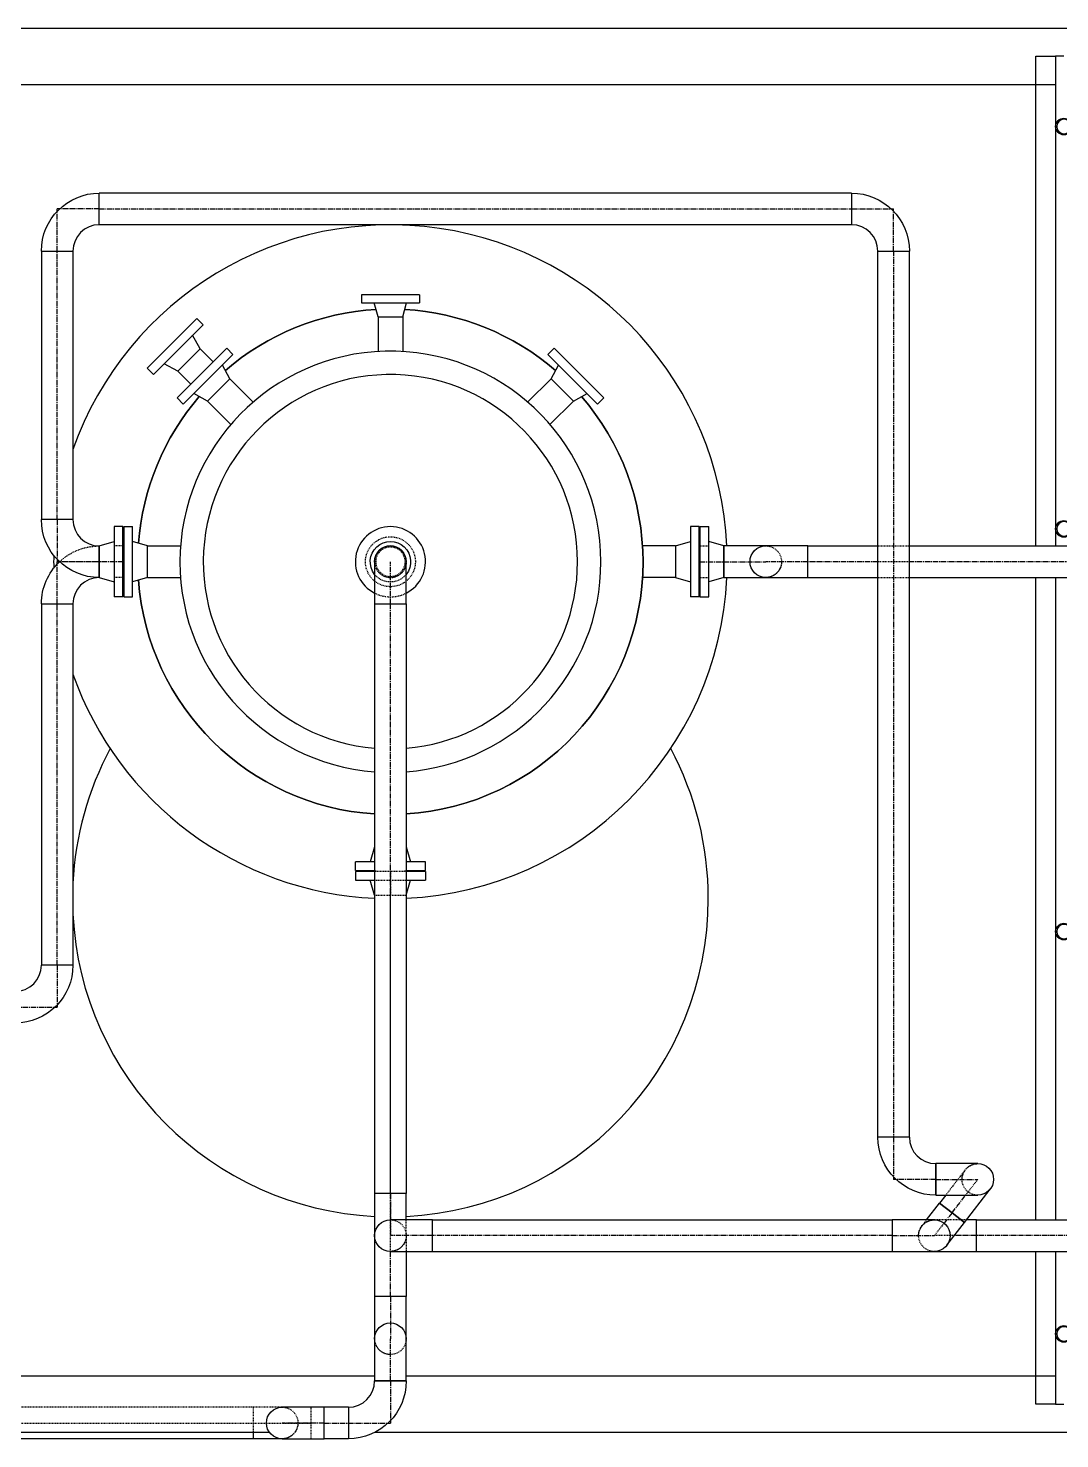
# Model space of a CAD drawing. Header units: inches. Extents: x -253 to 1500, y -183 to 1800.
# Drawn here: x 272.4 to 419.4, y -4.9 to 196 of the extents above; entities that cross this region are included whole.
import ezdxf

# ---------------------------------------------------------------- set-up
doc = ezdxf.new("R2010")
doc.units = ezdxf.units.IN
doc.header["$MEASUREMENT"] = 0
doc.linetypes.add('CENTER2', pattern=[1.125, 0.75, -0.125, 0.125, -0.125])
doc.linetypes.add('HIDDEN2', pattern=[0.1875, 0.125, -0.0625])
for name, color, linetype in [('Top (Plan) View-CENTER', 1, 'CENTER2'), ('Top (Plan) View-EQUIP', 3, 'Continuous'), ('Top (Plan) View-HIDDEN', 7, 'HIDDEN2'), ('Top (Plan) View-MISC', 7, 'Continuous'), ('Top (Plan) View-PIPING', 5, 'Continuous'), ('Top (Plan) View-STEEL', 9, 'Continuous')]:
    doc.layers.add(name, color=color, linetype=linetype)

# ---------------------------------------------------------------- blocks, each defined once
blk = doc.blocks.new('*U209')
at = {"layer": 'Top (Plan) View-HIDDEN'}
for p, q in [((186, -2.69), (186, -0.44)), ((304.45, -0.44), (186, -0.44)), ((304.45, -0.44), (304.45, -2.69)), ((186, -4.94), (186, -2.69)), ((186, -2.69), (304.45, -2.69)), ((304.45, -2.69), (304.45, -4.01)), ((186.74, -4.94), (186, -4.94)), ((194.06, -4.94), (192.97, -4.94)), ((203.14, -4.94), (198.04, -4.94)), ((208.21, -4.94), (207.12, -4.94)), ((244.01, -4.94), (235.99, -4.94))]:
    blk.add_line(p, q, dxfattribs=at)
at = {"layer": 'Top (Plan) View-PIPING', "color": 0, "linetype": 'ByBlock', "lineweight": -2}
for p, q in [((304.45, -4.01), (304.45, -4.94)), ((192.97, -4.94), (186.74, -4.94)), ((198.04, -4.94), (194.06, -4.94)), ((207.12, -4.94), (203.14, -4.94)), ((235.99, -4.94), (208.21, -4.94)), ((304.45, -4.94), (244.01, -4.94))]:
    blk.add_line(p, q, dxfattribs=at)
blk = doc.blocks.new('*U237')
at = {"layer": 'Top (Plan) View-STEEL', "color": 0, "linetype": 'ByBlock', "lineweight": -2}
for p, q in [((245.95, 4.01), (321.75, 4.01)), ((326.25, 4.01), (418.81, 4.01)), ((245.95, -4.01), (306.75, -4.01)), ((321.81, -4.01), (575.99, -4.01))]:
    blk.add_line(p, q, dxfattribs=at)
blk = doc.blocks.new('*U242')
at = {"layer": 'Top (Plan) View-STEEL', "color": 0, "linetype": 'ByBlock', "lineweight": -2}
for p, q in [((245.95, 196.01), (665.95, 196.01)), ((245.95, 187.99), (418.81, 187.99))]:
    blk.add_line(p, q, dxfattribs=at)
blk = doc.blocks.new('*U253')
at = {"layer": 'Top (Plan) View-CENTER'}
for p in [(276.5, 62.54), (270.5, 56.54)]:
    blk.add_line(p, (276.5, 56.54), dxfattribs=at)
at = {"layer": 'Top (Plan) View-PIPING', "color": 0, "linetype": 'ByBlock', "lineweight": -2}
for p, q in [((278.75, 62.54), (274.25, 62.54)), ((270.5, 58.79), (270.5, 54.29))]:
    blk.add_line(p, q, dxfattribs=at)
at = {"layer": 'Top (Plan) View-PIPING', "color": 0, "linetype": 'ByBlock', "lineweight": -2, "extrusion": (0, 0, -1)}
blk.add_arc((-270.5, 62.54), 8.25, 180, 270, dxfattribs=at)
at = {"layer": 'Top (Plan) View-PIPING', "color": 0, "linetype": 'ByBlock', "lineweight": -2}
blk.add_arc((270.5, 62.54), 3.75, 270, 360, dxfattribs=at)
blk = doc.blocks.new('*U254')
at = {"layer": 'Top (Plan) View-CENTER'}
blk.add_line((276.5, 62.54), (276.5, 114), dxfattribs=at)
at = {"layer": 'Top (Plan) View-PIPING', "color": 0, "linetype": 'ByBlock', "lineweight": -2}
for p, q in [((274.25, 114), (276.5, 114)), ((274.25, 114), (274.25, 62.54)), ((276.5, 114), (278.75, 114)), ((278.75, 114), (278.75, 62.54)), ((276.5, 62.54), (274.25, 62.54)), ((278.75, 62.54), (276.5, 62.54))]:
    blk.add_line(p, q, dxfattribs=at)
blk = doc.blocks.new('*U255')
at = {"layer": 'Top (Plan) View-CENTER'}
for p in [(276.5, 114), (276.83, 120)]:
    blk.add_line(p, (276.5, 120), dxfattribs=at)
at = {"layer": 'Top (Plan) View-HIDDEN'}
blk.add_line((282.5, 120), (276.83, 120), dxfattribs=at)
at = {"layer": 'Top (Plan) View-HIDDEN', "extrusion": (0, 0, -1)}
blk.add_arc((-282.5, 114), 8.25, 46.6582, 90, dxfattribs=at)
at = {"layer": 'Top (Plan) View-PIPING', "color": 0, "linetype": 'ByBlock', "lineweight": -2}
blk.add_line((274.25, 114), (278.75, 114), dxfattribs=at)
at = {"layer": 'Top (Plan) View-PIPING', "color": 0, "linetype": 'ByBlock', "lineweight": -2, "extrusion": (0, 0, -1)}
blk.add_arc((-282.5, 114), 8.25, 0, 46.6582, dxfattribs=at)
at = {"layer": 'Top (Plan) View-PIPING', "color": 0, "linetype": 'ByBlock', "lineweight": -2}
blk.add_arc((282.5, 114), 3.75, 90, 180, dxfattribs=at)
blk = doc.blocks.new('*U256')
at = {"layer": 'Top (Plan) View-CENTER'}
blk.add_line((276.5, 126), (276.5, 164.26), dxfattribs=at)
at = {"layer": 'Top (Plan) View-PIPING', "color": 0, "linetype": 'ByBlock', "lineweight": -2}
for p, q in [((274.25, 164.26), (276.5, 164.26)), ((274.25, 164.26), (274.25, 126)), ((276.5, 164.26), (278.75, 164.26)), ((278.75, 164.26), (278.75, 126)), ((276.5, 126), (274.25, 126)), ((278.75, 126), (276.5, 126))]:
    blk.add_line(p, q, dxfattribs=at)
blk = doc.blocks.new('*U257')
at = {"layer": 'Top (Plan) View-CENTER'}
for p in [(276.5, 164.26), (282.5, 170.26)]:
    blk.add_line(p, (276.5, 170.26), dxfattribs=at)
at = {"layer": 'Top (Plan) View-PIPING', "color": 0, "linetype": 'ByBlock', "lineweight": -2}
for p, q in [((282.5, 168.01), (282.5, 172.51)), ((274.25, 164.26), (278.75, 164.26))]:
    blk.add_line(p, q, dxfattribs=at)
at = {"layer": 'Top (Plan) View-PIPING', "color": 0, "linetype": 'ByBlock', "lineweight": -2, "extrusion": (0, 0, -1)}
blk.add_arc((-282.5, 164.26), 8.25, 0, 90, dxfattribs=at)
at = {"layer": 'Top (Plan) View-PIPING', "color": 0, "linetype": 'ByBlock', "lineweight": -2}
blk.add_arc((282.5, 164.26), 3.75, 90, 180, dxfattribs=at)
blk = doc.blocks.new('*U258')
at = {"layer": 'Top (Plan) View-CENTER'}
for p in [(276.5, 126), (282.5, 120)]:
    blk.add_line(p, (276.5, 120), dxfattribs=at)
at = {"layer": 'Top (Plan) View-PIPING', "color": 0, "linetype": 'ByBlock', "lineweight": -2}
for p, q in [((278.75, 126), (274.25, 126)), ((282.5, 117.75), (282.5, 122.25))]:
    blk.add_line(p, q, dxfattribs=at)
at = {"layer": 'Top (Plan) View-PIPING', "color": 0, "linetype": 'ByBlock', "lineweight": -2, "extrusion": (0, 0, -1)}
blk.add_arc((-282.5, 126), 8.25, 270, 0, dxfattribs=at)
at = {"layer": 'Top (Plan) View-PIPING', "color": 0, "linetype": 'ByBlock', "lineweight": -2}
blk.add_arc((282.5, 126), 3.75, 180, 270, dxfattribs=at)
blk = doc.blocks.new('*U259')
at = {"layer": 'Top (Plan) View-EQUIP', "color": 0, "linetype": 'ByBlock', "lineweight": -2}
for p, q in [((328.12, 158), (319.88, 158)), ((319.88, 158), (319.88, 156.88)), ((319.88, 156.88), (328.12, 156.88)), ((322.25, 154.88), (321.69, 156.88)), ((325.75, 154.88), (326.31, 156.88)), ((328.12, 158), (328.12, 156.88)), ((322.25, 154.88), (325.75, 154.88)), ((322.25, 154.88), (322.25, 149.95)), ((325.75, 154.88), (325.75, 149.95)), ((296.42, 154.65), (289.35, 147.58)), ((290.24, 146.69), (297.31, 153.76)), ((296.42, 154.65), (297.31, 153.76)), ((296.87, 150.31), (295.8, 152.26)), ((300.67, 150.41), (293.59, 143.33)), ((293.69, 147.13), (296.87, 150.31)), ((294.48, 142.45), (301.55, 149.52)), ((296.87, 150.31), (298.72, 148.46)), ((300.67, 150.41), (301.55, 149.52)), ((347.33, 150.41), (346.45, 149.52)), ((346.45, 149.52), (353.52, 142.45)), ((354.41, 143.33), (347.33, 150.41)), ((289.35, 147.58), (290.24, 146.69)), ((293.69, 147.13), (291.74, 148.2)), ((293.69, 147.13), (295.54, 145.28)), ((301.11, 146.07), (300.05, 148.02)), ((346.89, 146.07), (347.95, 148.02)), ((297.93, 142.89), (301.11, 146.07)), ((301.11, 146.07), (304.44, 142.74)), ((346.89, 146.07), (343.56, 142.74)), ((346.89, 146.07), (350.07, 142.89)), ((293.59, 143.33), (294.48, 142.45)), ((297.93, 142.89), (295.98, 143.95)), ((297.93, 142.89), (301.26, 139.56)), ((343.56, 142.74), (343.56, 142.74)), ((350.07, 142.89), (346.74, 139.56)), ((350.07, 142.89), (352.02, 143.95)), ((354.41, 143.33), (353.52, 142.45)), ((346.74, 139.56), (346.74, 139.56)), ((286, 125), (286, 115)), ((286, 125), (287.25, 125)), ((287.25, 115), (287.25, 125)), ((366.75, 125), (366.75, 115)), ((368, 125), (366.75, 125)), ((368, 115), (368, 125)), ((289.38, 122.25), (287.25, 122.88)), ((364.62, 122.25), (366.75, 122.88)), ((289.38, 117.75), (289.38, 122.25)), ((289.38, 122.25), (294.08, 122.25)), ((364.62, 122.25), (359.93, 122.25)), ((364.62, 122.25), (364.62, 117.75)), ((359.93, 120), (359.93, 120)), ((359.93, 120), (359.93, 120)), ((289.38, 117.75), (287.25, 117.13)), ((289.38, 117.75), (294.08, 117.75)), ((364.62, 117.75), (359.93, 117.75)), ((364.62, 117.75), (366.75, 117.13)), ((286, 115), (287.25, 115)), ((368, 115), (366.75, 115)), ((321.75, 79.38), (321.12, 77.25)), ((326.25, 79.38), (326.88, 77.25)), ((321.75, 77.25), (319, 77.25)), ((319, 76), (319, 77.25)), ((329, 77.25), (326.25, 77.25)), ((329, 76), (329, 77.25)), ((319, 76), (321.75, 76)), ((326.25, 76), (329, 76))]:
    blk.add_line(p, q, dxfattribs=at)
for radius, start, end in [(48, 2.6867, 160.5294), (36, 93.2601, 130.8156), (36, 49.1844, 86.7399), (30, 0, 265.6988), (30, 0, 265.6988), (26.67, 0, 265.1599), (36, 139.1844, 175.8156), (36, 0, 40.8156), (48, 178.923, 181.077), (30, 274.3012, 360), (26.67, 274.8401, 360), (30, 274.3012, 360), (36, 273.5833, 360), (36, 184.1844, 266.4167), (48, 272.6867, 357.3133), (48, 199.4706, 267.3133)]:
    blk.add_arc((324, 120), radius, start, end, dxfattribs=at)
at = {"layer": 'Top (Plan) View-EQUIP', "color": 0, "linetype": 'ByBlock', "lineweight": -2, "extrusion": (0, 0, -1)}
for start, end in [(49.1844, 86.7399), (93.2601, 130.8156), (4.1844, 40.8156), (139.1844, 180), (180, 266.4167), (273.5833, 355.8156)]:
    blk.add_arc((-324, 120), 36, start, end, dxfattribs=at)
blk = doc.blocks.new('*U260')
at = {"layer": 'Top (Plan) View-MISC', "color": 0, "linetype": 'ByBlock', "lineweight": -2}
for start, end in [(151.8379, 177.2032), (0, 28.1621), (272.8464, 0), (182.7968, 267.1536)]:
    blk.add_arc((324, 72), 45.31, start, end, dxfattribs=at)
blk = doc.blocks.new('*U261')
at = {"layer": 'Top (Plan) View-CENTER'}
blk.add_line((285.88, 120), (282.5, 120), dxfattribs=at)
at = {"layer": 'Top (Plan) View-HIDDEN'}
for p, q in [((285.88, 122.25), (284.63, 122.25)), ((285.88, 117.75), (284.63, 117.75))]:
    blk.add_line(p, q, dxfattribs=at)
at = {"layer": 'Top (Plan) View-PIPING', "color": 0, "linetype": 'ByBlock', "lineweight": -2}
for p, q in [((284.63, 125), (284.63, 120)), ((285.88, 125), (284.63, 125)), ((285.88, 120), (285.88, 125)), ((282.5, 122.25), (284.63, 122.88)), ((282.5, 122.25), (282.5, 120)), ((282.5, 120), (282.5, 117.75)), ((284.63, 120), (284.63, 115)), ((285.88, 115), (285.88, 120)), ((282.5, 117.75), (284.63, 117.13)), ((285.88, 115), (284.63, 115))]:
    blk.add_line(p, q, dxfattribs=at)
blk = doc.blocks.new('*U262')
at = {"layer": 'Top (Plan) View-CENTER'}
blk.add_line((282.5, 170.26), (389.72, 170.26), dxfattribs=at)
at = {"layer": 'Top (Plan) View-PIPING', "color": 0, "linetype": 'ByBlock', "lineweight": -2}
for p, q in [((282.5, 170.26), (282.5, 172.51)), ((389.72, 172.51), (282.5, 172.51)), ((389.72, 172.51), (389.72, 170.26)), ((282.5, 168.01), (282.5, 170.26)), ((389.72, 170.26), (389.72, 168.01)), ((389.72, 168.01), (282.5, 168.01))]:
    blk.add_line(p, q, dxfattribs=at)
blk = doc.blocks.new('*U263')
at = {"layer": 'Top (Plan) View-HIDDEN'}
for p, q in [((285.88, 122.1), (286, 122.1)), ((285.88, 117.91), (286, 117.91))]:
    blk.add_line(p, q, dxfattribs=at)
at = {"layer": 'Top (Plan) View-PIPING', "color": 0, "linetype": 'ByBlock', "lineweight": -2}
for p, q in [((285.88, 123.57), (286, 123.57)), ((285.88, 116.44), (286, 116.44))]:
    blk.add_line(p, q, dxfattribs=at)
blk = doc.blocks.new('*U264')
at = {"layer": 'Top (Plan) View-HIDDEN'}
for p, q in [((304.45, -0.44), (304.45, -4.01)), ((308.57, -0.44), (304.45, -0.44)), ((312.69, -4.94), (312.69, -0.44)), ((304.45, -2.69), (312.69, -2.69))]:
    blk.add_line(p, q, dxfattribs=at)
at = {"layer": 'Top (Plan) View-PIPING', "color": 0, "linetype": 'ByBlock', "lineweight": -2}
for p in [(304.45, -4.01), (308.57, -4.94)]:
    blk.add_line(p, (304.45, -4.94), dxfattribs=at)
blk = doc.blocks.new('*U265')
at = {"layer": 'Top (Plan) View-HIDDEN', "extrusion": (0, 0, -1)}
blk.add_arc((-308.57, -2.69), 2.25, 90, 270, dxfattribs=at)
at = {"layer": 'Top (Plan) View-PIPING', "color": 0, "linetype": 'ByBlock', "lineweight": -2, "extrusion": (0, 0, -1)}
blk.add_arc((-308.57, -2.69), 2.25, 270, 90, dxfattribs=at)
blk = doc.blocks.new('*U266')
at = {"layer": 'Top (Plan) View-CENTER'}
blk.add_line((314.57, -2.69), (308.57, -2.69), dxfattribs=at)
at = {"layer": 'Top (Plan) View-HIDDEN', "extrusion": (0, 0, -1)}
for start, end in [(90, 180), (180, 270)]:
    blk.add_arc((-308.57, -2.69), 2.25, start, end, dxfattribs=at)
at = {"layer": 'Top (Plan) View-PIPING', "color": 0, "linetype": 'ByBlock', "lineweight": -2}
for p, q in [((314.57, -0.44), (308.57, -0.44)), ((314.57, -4.94), (314.57, -0.44)), ((308.57, -4.94), (314.57, -4.94))]:
    blk.add_line(p, q, dxfattribs=at)
at = {"layer": 'Top (Plan) View-PIPING', "color": 0, "linetype": 'ByBlock', "lineweight": -2, "extrusion": (0, 0, -1)}
blk.add_arc((-308.57, -2.69), 2.25, 270, 90, dxfattribs=at)
blk = doc.blocks.new('*U267')
at = {"layer": 'Top (Plan) View-CENTER'}
blk.add_line((314.57, -2.69), (318, -2.69), dxfattribs=at)
at = {"layer": 'Top (Plan) View-PIPING', "color": 0, "linetype": 'ByBlock', "lineweight": -2}
for p, q in [((314.57, -2.69), (314.57, -0.44)), ((318, -0.44), (314.57, -0.44)), ((318, -0.44), (318, -2.69)), ((314.57, -4.94), (314.57, -2.69)), ((318, -2.69), (318, -4.94)), ((318, -4.94), (314.57, -4.94))]:
    blk.add_line(p, q, dxfattribs=at)
blk = doc.blocks.new('*U268')
at = {"layer": 'Top (Plan) View-CENTER'}
for p in [(324, 3.31), (318, -2.69)]:
    blk.add_line(p, (324, -2.69), dxfattribs=at)
at = {"layer": 'Top (Plan) View-PIPING', "color": 0, "linetype": 'ByBlock', "lineweight": -2}
for p, q in [((326.25, 3.31), (321.75, 3.31)), ((318, -0.44), (318, -4.94))]:
    blk.add_line(p, q, dxfattribs=at)
at = {"layer": 'Top (Plan) View-PIPING', "color": 0, "linetype": 'ByBlock', "lineweight": -2, "extrusion": (0, 0, -1)}
blk.add_arc((-318, 3.31), 8.25, 180, 270, dxfattribs=at)
at = {"layer": 'Top (Plan) View-PIPING', "color": 0, "linetype": 'ByBlock', "lineweight": -2}
blk.add_arc((318, 3.31), 3.75, 270, 360, dxfattribs=at)
blk = doc.blocks.new('*U269')
at = {"layer": 'Top (Plan) View-HIDDEN'}
for p, q in [((326.25, 75.88), (321.75, 75.88)), ((321.75, 74.63), (326.25, 74.63)), ((324, 75.88), (324, 72.5)), ((321.75, 72.5), (326.25, 72.5))]:
    blk.add_line(p, q, dxfattribs=at)
at = {"layer": 'Top (Plan) View-PIPING', "color": 0, "linetype": 'ByBlock', "lineweight": -2}
for p, q in [((321.75, 75.88), (319, 75.88)), ((319, 75.88), (319, 74.63)), ((319, 74.63), (321.75, 74.63)), ((321.75, 72.5), (321.12, 74.63)), ((329, 75.88), (326.25, 75.88)), ((326.25, 74.63), (329, 74.63)), ((326.25, 72.5), (326.88, 74.63)), ((329, 75.88), (329, 74.63))]:
    blk.add_line(p, q, dxfattribs=at)
blk = doc.blocks.new('*U270')
at = {"layer": 'Top (Plan) View-HIDDEN'}
for radius, start, end in [(2.25, 180, 270), (2.25, 270, 360), (5, 243.2563, 270), (5, 270, 296.7437)]:
    blk.add_arc((324, 120), radius, start, end, dxfattribs=at)
at = {"layer": 'Top (Plan) View-HIDDEN', "extrusion": (0, 0, -1)}
for start, end in [(270, 321.5), (218.5, 270)]:
    blk.add_arc((-324, 120), 2.88, start, end, dxfattribs=at)
at = {"layer": 'Top (Plan) View-PIPING', "color": 0, "linetype": 'ByBlock', "lineweight": -2}
for radius, start, end in [(5, 296.7437, 243.2563), (2.25, 0, 180)]:
    blk.add_arc((324, 120), radius, start, end, dxfattribs=at)
at = {"layer": 'Top (Plan) View-PIPING', "color": 0, "linetype": 'ByBlock', "lineweight": -2, "extrusion": (0, 0, -1)}
blk.add_arc((-324, 120), 2.88, 321.5, 218.5, dxfattribs=at)
blk = doc.blocks.new('*U271')
at = {"layer": 'Top (Plan) View-HIDDEN'}
for p, q in [((321.9, 75.88), (321.9, 76)), ((326.1, 75.88), (326.1, 76))]:
    blk.add_line(p, q, dxfattribs=at)
at = {"layer": 'Top (Plan) View-PIPING', "color": 0, "linetype": 'ByBlock', "lineweight": -2}
for p, q in [((320.44, 75.88), (320.44, 76)), ((327.56, 75.88), (327.56, 76))]:
    blk.add_line(p, q, dxfattribs=at)
blk = doc.blocks.new('*U272')
at = {"layer": 'Top (Plan) View-HIDDEN'}
blk.add_circle((324, 120), 3.56, dxfattribs=at)
at = {"layer": 'Top (Plan) View-HIDDEN', "extrusion": (0, 0, -1)}
blk.add_circle((-324, 120), 2.1, dxfattribs=at)
blk = doc.blocks.new('*U273')
at = {"layer": 'Top (Plan) View-CENTER'}
blk.add_line((324, 30), (324, 114), dxfattribs=at)
at = {"layer": 'Top (Plan) View-PIPING', "color": 0, "linetype": 'ByBlock', "lineweight": -2}
for p, q in [((321.75, 114), (324, 114)), ((321.75, 114), (321.75, 30)), ((324, 114), (326.25, 114)), ((326.25, 114), (326.25, 30)), ((324, 30), (321.75, 30)), ((326.25, 30), (324, 30))]:
    blk.add_line(p, q, dxfattribs=at)
blk = doc.blocks.new('*U274')
at = {"layer": 'Top (Plan) View-CENTER'}
blk.add_line((324, 3.31), (324, 9.31), dxfattribs=at)
at = {"layer": 'Top (Plan) View-HIDDEN', "extrusion": (0, 0, -1)}
for start, end in [(270, 0), (180, 270)]:
    blk.add_arc((-324, 9.31), 2.25, start, end, dxfattribs=at)
at = {"layer": 'Top (Plan) View-PIPING', "color": 0, "linetype": 'ByBlock', "lineweight": -2}
for p, q in [((321.75, 9.31), (321.75, 3.31)), ((326.25, 3.31), (326.25, 9.31)), ((321.75, 3.31), (326.25, 3.31))]:
    blk.add_line(p, q, dxfattribs=at)
at = {"layer": 'Top (Plan) View-PIPING', "color": 0, "linetype": 'ByBlock', "lineweight": -2, "extrusion": (0, 0, -1)}
blk.add_arc((-324, 9.31), 2.25, 0, 180, dxfattribs=at)
blk = doc.blocks.new('*U275')
at = {"layer": 'Top (Plan) View-HIDDEN', "extrusion": (0, 0, -1)}
blk.add_arc((-324, 9.31), 2.25, 180, 0, dxfattribs=at)
at = {"layer": 'Top (Plan) View-PIPING', "color": 0, "linetype": 'ByBlock', "lineweight": -2, "extrusion": (0, 0, -1)}
for start, end in [(0, 90), (90, 180)]:
    blk.add_arc((-324, 9.31), 2.25, start, end, dxfattribs=at)
blk = doc.blocks.new('*U276')
at = {"layer": 'Top (Plan) View-CENTER'}
blk.add_line((324, 15.31), (324, 9.31), dxfattribs=at)
at = {"layer": 'Top (Plan) View-PIPING', "color": 0, "linetype": 'ByBlock', "lineweight": -2}
for p, q in [((324, 15.31), (321.75, 15.31)), ((321.75, 15.31), (321.75, 9.31)), ((326.25, 15.31), (324, 15.31)), ((326.25, 9.31), (326.25, 15.31))]:
    blk.add_line(p, q, dxfattribs=at)
blk = doc.blocks.new('*U277')
at = {"layer": 'Top (Plan) View-CENTER'}
blk.add_line((324, 15.31), (324, 21.75), dxfattribs=at)
at = {"layer": 'Top (Plan) View-HIDDEN'}
for p, q in [((321.75, 72.5), (324, 72.5)), ((324, 72.5), (326.25, 72.5)), ((324, 21.75), (324, 72.5)), ((326.25, 24), (326.25, 21.75))]:
    blk.add_line(p, q, dxfattribs=at)
at = {"layer": 'Top (Plan) View-PIPING', "color": 0, "linetype": 'ByBlock', "lineweight": -2}
for p, q in [((321.75, 24), (321.75, 15.31)), ((326.25, 21.75), (326.25, 15.31)), ((324, 15.31), (321.75, 15.31)), ((326.25, 15.31), (324, 15.31))]:
    blk.add_line(p, q, dxfattribs=at)
blk = doc.blocks.new('*U278')
at = {"layer": 'Top (Plan) View-HIDDEN', "extrusion": (0, 0, -1)}
blk.add_arc((-324, 24), 2.25, 90, 270, dxfattribs=at)
at = {"layer": 'Top (Plan) View-PIPING', "color": 0, "linetype": 'ByBlock', "lineweight": -2, "extrusion": (0, 0, -1)}
blk.add_arc((-324, 24), 2.25, 270, 90, dxfattribs=at)
blk = doc.blocks.new('*U279')
at = {"layer": 'Top (Plan) View-CENTER'}
blk.add_line((324, 30), (324, 26.25), dxfattribs=at)
at = {"layer": 'Top (Plan) View-HIDDEN'}
for p, q in [((324, 26.25), (324, 24)), ((326.25, 24), (326.25, 26.25))]:
    blk.add_line(p, q, dxfattribs=at)
at = {"layer": 'Top (Plan) View-PIPING', "color": 0, "linetype": 'ByBlock', "lineweight": -2}
for p, q in [((324, 30), (321.75, 30)), ((321.75, 30), (321.75, 24)), ((326.25, 30), (324, 30)), ((326.25, 26.25), (326.25, 30))]:
    blk.add_line(p, q, dxfattribs=at)
blk = doc.blocks.new('*U280')
at = {"layer": 'Top (Plan) View-CENTER'}
blk.add_line((324, 114), (324, 120), dxfattribs=at)
at = {"layer": 'Top (Plan) View-HIDDEN', "extrusion": (0, 0, -1)}
for start, end in [(270, 0), (180, 270)]:
    blk.add_arc((-324, 120), 2.25, start, end, dxfattribs=at)
at = {"layer": 'Top (Plan) View-PIPING', "color": 0, "linetype": 'ByBlock', "lineweight": -2}
for p, q in [((321.75, 120), (321.75, 114)), ((326.25, 114), (326.25, 120)), ((321.75, 114), (326.25, 114))]:
    blk.add_line(p, q, dxfattribs=at)
at = {"layer": 'Top (Plan) View-PIPING', "color": 0, "linetype": 'ByBlock', "lineweight": -2, "extrusion": (0, 0, -1)}
blk.add_arc((-324, 120), 2.25, 0, 180, dxfattribs=at)
blk = doc.blocks.new('*U281')
at = {"layer": 'Top (Plan) View-CENTER'}
blk.add_line((330, 24), (324, 24), dxfattribs=at)
at = {"layer": 'Top (Plan) View-HIDDEN', "extrusion": (0, 0, -1)}
for start, end in [(90, 180), (180, 270)]:
    blk.add_arc((-324, 24), 2.25, start, end, dxfattribs=at)
at = {"layer": 'Top (Plan) View-PIPING', "color": 0, "linetype": 'ByBlock', "lineweight": -2}
for p, q in [((330, 26.25), (324, 26.25)), ((330, 21.75), (330, 26.25)), ((324, 21.75), (330, 21.75))]:
    blk.add_line(p, q, dxfattribs=at)
at = {"layer": 'Top (Plan) View-PIPING', "color": 0, "linetype": 'ByBlock', "lineweight": -2, "extrusion": (0, 0, -1)}
blk.add_arc((-324, 24), 2.25, 270, 90, dxfattribs=at)
blk = doc.blocks.new('*U282')
at = {"layer": 'Top (Plan) View-CENTER'}
blk.add_line((395.53, 24), (330, 24), dxfattribs=at)
at = {"layer": 'Top (Plan) View-PIPING', "color": 0, "linetype": 'ByBlock', "lineweight": -2}
for p, q in [((330, 24), (330, 26.25)), ((330, 26.25), (395.53, 26.25)), ((395.53, 26.25), (395.53, 24)), ((330, 21.75), (330, 24)), ((395.53, 24), (395.53, 21.75)), ((330, 21.75), (395.53, 21.75))]:
    blk.add_line(p, q, dxfattribs=at)
blk = doc.blocks.new('*U283')
at = {"layer": 'Top (Plan) View-HIDDEN'}
for p, q in [((368.12, 122.1), (368, 122.1)), ((368.12, 117.91), (368, 117.91))]:
    blk.add_line(p, q, dxfattribs=at)
at = {"layer": 'Top (Plan) View-PIPING', "color": 0, "linetype": 'ByBlock', "lineweight": -2}
for p, q in [((368.12, 123.57), (368, 123.57)), ((368.12, 116.44), (368, 116.44))]:
    blk.add_line(p, q, dxfattribs=at)
blk = doc.blocks.new('*U284')
at = {"layer": 'Top (Plan) View-CENTER'}
blk.add_line((368.12, 120), (371.5, 120), dxfattribs=at)
at = {"layer": 'Top (Plan) View-HIDDEN'}
for p, q in [((368.12, 122.25), (369.37, 122.25)), ((368.12, 117.75), (369.37, 117.75))]:
    blk.add_line(p, q, dxfattribs=at)
at = {"layer": 'Top (Plan) View-PIPING', "color": 0, "linetype": 'ByBlock', "lineweight": -2}
for p, q in [((368.12, 125), (368.12, 115)), ((368.12, 125), (369.37, 125)), ((369.37, 115), (369.37, 125)), ((371.5, 122.25), (369.37, 122.88)), ((371.5, 117.75), (371.5, 122.25)), ((371.5, 117.75), (369.37, 117.13)), ((368.12, 115), (369.37, 115))]:
    blk.add_line(p, q, dxfattribs=at)
blk = doc.blocks.new('*U285')
at = {"layer": 'Top (Plan) View-CENTER'}
blk.add_line((371.5, 120), (377.5, 120), dxfattribs=at)
at = {"layer": 'Top (Plan) View-PIPING', "color": 0, "linetype": 'ByBlock', "lineweight": -2}
for p, q in [((371.5, 122.25), (371.5, 120)), ((377.5, 122.25), (371.5, 122.25)), ((371.5, 120), (371.5, 117.75)), ((371.5, 117.75), (377.5, 117.75))]:
    blk.add_line(p, q, dxfattribs=at)
blk = doc.blocks.new('*U286')
at = {"layer": 'Top (Plan) View-HIDDEN', "extrusion": (0, 0, -1)}
blk.add_arc((-377.5, 120), 2.25, 90, 270, dxfattribs=at)
at = {"layer": 'Top (Plan) View-PIPING', "color": 0, "linetype": 'ByBlock', "lineweight": -2, "extrusion": (0, 0, -1)}
blk.add_arc((-377.5, 120), 2.25, 270, 90, dxfattribs=at)
blk = doc.blocks.new('*U287')
at = {"layer": 'Top (Plan) View-CENTER'}
blk.add_line((383.5, 120), (377.5, 120), dxfattribs=at)
at = {"layer": 'Top (Plan) View-HIDDEN', "extrusion": (0, 0, -1)}
for start, end in [(90, 180), (180, 270)]:
    blk.add_arc((-377.5, 120), 2.25, start, end, dxfattribs=at)
at = {"layer": 'Top (Plan) View-PIPING', "color": 0, "linetype": 'ByBlock', "lineweight": -2}
for p, q in [((383.5, 122.25), (377.5, 122.25)), ((383.5, 117.75), (383.5, 122.25)), ((377.5, 117.75), (383.5, 117.75))]:
    blk.add_line(p, q, dxfattribs=at)
at = {"layer": 'Top (Plan) View-PIPING', "color": 0, "linetype": 'ByBlock', "lineweight": -2, "extrusion": (0, 0, -1)}
blk.add_arc((-377.5, 120), 2.25, 270, 90, dxfattribs=at)
blk = doc.blocks.new('*U289')
at = {"layer": 'Top (Plan) View-CENTER'}
for p, q in [((393.47, 120), (383.5, 120)), ((508.92, 120), (397.97, 120))]:
    blk.add_line(p, q, dxfattribs=at)
at = {"layer": 'Top (Plan) View-HIDDEN'}
for p, q in [((393.47, 122.25), (397.97, 122.25)), ((397.97, 120), (393.47, 120)), ((393.47, 117.75), (397.97, 117.75))]:
    blk.add_line(p, q, dxfattribs=at)
at = {"layer": 'Top (Plan) View-PIPING', "color": 0, "linetype": 'ByBlock', "lineweight": -2}
for p, q in [((383.5, 120), (383.5, 122.25)), ((383.5, 122.25), (393.47, 122.25)), ((397.97, 122.25), (508.92, 122.25)), ((508.92, 122.25), (508.92, 120)), ((383.5, 117.75), (383.5, 120)), ((508.92, 120), (508.92, 117.75)), ((383.5, 117.75), (393.47, 117.75)), ((397.97, 117.75), (508.92, 117.75))]:
    blk.add_line(p, q, dxfattribs=at)
blk = doc.blocks.new('*U292')
at = {"layer": 'Top (Plan) View-CENTER'}
for p in [(389.72, 170.26), (395.72, 164.26)]:
    blk.add_line(p, (395.72, 170.26), dxfattribs=at)
at = {"layer": 'Top (Plan) View-PIPING', "color": 0, "linetype": 'ByBlock', "lineweight": -2}
for p, q in [((389.72, 172.51), (389.72, 168.01)), ((393.47, 164.26), (397.97, 164.26))]:
    blk.add_line(p, q, dxfattribs=at)
at = {"layer": 'Top (Plan) View-PIPING', "color": 0, "linetype": 'ByBlock', "lineweight": -2, "extrusion": (0, 0, -1)}
blk.add_arc((-389.72, 164.26), 8.25, 90, 180, dxfattribs=at)
at = {"layer": 'Top (Plan) View-PIPING', "color": 0, "linetype": 'ByBlock', "lineweight": -2}
blk.add_arc((389.72, 164.26), 3.75, 0, 90, dxfattribs=at)
blk = doc.blocks.new('*U295')
at = {"layer": 'Top (Plan) View-CENTER'}
blk.add_line((395.72, 164.26), (395.72, 38.01), dxfattribs=at)
at = {"layer": 'Top (Plan) View-PIPING', "color": 0, "linetype": 'ByBlock', "lineweight": -2}
for p, q in [((393.47, 164.26), (395.72, 164.26)), ((393.47, 38.01), (393.47, 164.26)), ((395.72, 164.26), (397.97, 164.26)), ((397.97, 38.01), (397.97, 164.26)), ((395.72, 38.01), (393.47, 38.01)), ((397.97, 38.01), (395.72, 38.01))]:
    blk.add_line(p, q, dxfattribs=at)
blk = doc.blocks.new('*U296')
at = {"layer": 'Top (Plan) View-CENTER'}
for p in [(395.72, 38.01), (401.72, 32.01)]:
    blk.add_line(p, (395.72, 32.01), dxfattribs=at)
at = {"layer": 'Top (Plan) View-PIPING', "color": 0, "linetype": 'ByBlock', "lineweight": -2}
for p, q in [((397.97, 38.01), (393.47, 38.01)), ((401.72, 29.76), (401.72, 34.26))]:
    blk.add_line(p, q, dxfattribs=at)
at = {"layer": 'Top (Plan) View-PIPING', "color": 0, "linetype": 'ByBlock', "lineweight": -2, "extrusion": (0, 0, -1)}
blk.add_arc((-401.72, 38.01), 8.25, 270, 0, dxfattribs=at)
at = {"layer": 'Top (Plan) View-PIPING', "color": 0, "linetype": 'ByBlock', "lineweight": -2}
blk.add_arc((401.72, 38.01), 3.75, 180, 270, dxfattribs=at)
blk = doc.blocks.new('*U299')
at = {"layer": 'Top (Plan) View-CENTER'}
blk.add_line((395.53, 24), (401.53, 24), dxfattribs=at)
at = {"layer": 'Top (Plan) View-HIDDEN', "extrusion": (0, 0, -1)}
for start, end in [(0, 90), (270, 0)]:
    blk.add_arc((-401.53, 24), 2.25, start, end, dxfattribs=at)
at = {"layer": 'Top (Plan) View-PIPING', "color": 0, "linetype": 'ByBlock', "lineweight": -2}
for p, q in [((395.53, 26.25), (395.53, 21.75)), ((401.53, 26.25), (395.53, 26.25)), ((395.53, 21.75), (401.53, 21.75))]:
    blk.add_line(p, q, dxfattribs=at)
at = {"layer": 'Top (Plan) View-PIPING', "color": 0, "linetype": 'ByBlock', "lineweight": -2, "extrusion": (0, 0, -1)}
blk.add_arc((-401.53, 24), 2.25, 90, 270, dxfattribs=at)
blk = doc.blocks.new('*U316')
at = {"layer": 'Top (Plan) View-HIDDEN', "extrusion": (0, 0, -1)}
blk.add_arc((-401.53, 24), 2.25, 270, 90, dxfattribs=at)
at = {"layer": 'Top (Plan) View-PIPING', "color": 0, "linetype": 'ByBlock', "lineweight": -2, "extrusion": (0, 0, -1)}
blk.add_arc((-401.53, 24), 2.25, 90, 270, dxfattribs=at)
blk = doc.blocks.new('*U317')
at = {"layer": 'Top (Plan) View-CENTER'}
blk.add_line((404.05, 27.26), (402.91, 25.78), dxfattribs=at)
at = {"layer": 'Top (Plan) View-HIDDEN'}
for p, q in [((399.75, 25.37), (400.43, 26.25)), ((402.91, 25.78), (401.53, 24))]:
    blk.add_line(p, q, dxfattribs=at)
at = {"layer": 'Top (Plan) View-PIPING', "color": 0, "linetype": 'ByBlock', "lineweight": -2}
for p, q in [((400.43, 26.25), (402.27, 28.64)), ((404.05, 27.26), (402.27, 28.64)), ((405.83, 25.89), (404.05, 27.26)), ((403.31, 22.63), (405.83, 25.89))]:
    blk.add_line(p, q, dxfattribs=at)
blk = doc.blocks.new('*U318')
at = {"layer": 'Top (Plan) View-CENTER'}
blk.add_line((407.53, 24), (404.38, 24), dxfattribs=at)
at = {"layer": 'Top (Plan) View-HIDDEN'}
for p, q in [((406.11, 26.25), (401.53, 26.25)), ((404.38, 24), (401.53, 24))]:
    blk.add_line(p, q, dxfattribs=at)
at = {"layer": 'Top (Plan) View-PIPING', "color": 0, "linetype": 'ByBlock', "lineweight": -2}
for p, q in [((407.53, 26.25), (406.11, 26.25)), ((407.53, 24), (407.53, 26.25)), ((407.53, 21.75), (407.53, 24)), ((401.53, 21.75), (407.53, 21.75))]:
    blk.add_line(p, q, dxfattribs=at)
blk = doc.blocks.new('*U319')
at = {"layer": 'Top (Plan) View-CENTER'}
blk.add_line((401.72, 32.01), (407.72, 32.01), dxfattribs=at)
at = {"layer": 'Top (Plan) View-HIDDEN', "extrusion": (0, 0, -1)}
for start, end in [(0, 90), (270, 0)]:
    blk.add_arc((-407.72, 32.01), 2.25, start, end, dxfattribs=at)
at = {"layer": 'Top (Plan) View-PIPING', "color": 0, "linetype": 'ByBlock', "lineweight": -2}
for p, q in [((401.72, 34.26), (401.72, 29.76)), ((407.72, 34.26), (401.72, 34.26)), ((401.72, 29.76), (407.72, 29.76))]:
    blk.add_line(p, q, dxfattribs=at)
at = {"layer": 'Top (Plan) View-PIPING', "color": 0, "linetype": 'ByBlock', "lineweight": -2, "extrusion": (0, 0, -1)}
blk.add_arc((-407.72, 32.01), 2.25, 90, 270, dxfattribs=at)
blk = doc.blocks.new('*U320')
at = {"layer": 'Top (Plan) View-CENTER'}
blk.add_line((404.05, 27.26), (405.98, 29.76), dxfattribs=at)
at = {"layer": 'Top (Plan) View-HIDDEN'}
for p, q in [((405.94, 33.39), (403.14, 29.76)), ((405.98, 29.76), (407.72, 32.01))]:
    blk.add_line(p, q, dxfattribs=at)
at = {"layer": 'Top (Plan) View-PIPING', "color": 0, "linetype": 'ByBlock', "lineweight": -2}
for p, q in [((405.83, 25.89), (409.5, 30.64)), ((403.14, 29.76), (402.27, 28.64)), ((402.27, 28.64), (404.05, 27.26)), ((404.05, 27.26), (405.83, 25.89))]:
    blk.add_line(p, q, dxfattribs=at)
blk = doc.blocks.new('*U322')
at = {"layer": 'Top (Plan) View-HIDDEN', "extrusion": (0, 0, -1)}
blk.add_arc((-407.72, 32.01), 2.25, 270, 90, dxfattribs=at)
at = {"layer": 'Top (Plan) View-PIPING', "color": 0, "linetype": 'ByBlock', "lineweight": -2, "extrusion": (0, 0, -1)}
blk.add_arc((-407.72, 32.01), 2.25, 90, 270, dxfattribs=at)
blk = doc.blocks.new('*U323')
at = {"layer": 'Top (Plan) View-CENTER'}
blk.add_line((577.38, 24), (407.53, 24), dxfattribs=at)
at = {"layer": 'Top (Plan) View-PIPING', "color": 0, "linetype": 'ByBlock', "lineweight": -2}
for p, q in [((407.53, 24), (407.53, 26.25)), ((407.53, 26.25), (577.38, 26.25)), ((577.38, 26.25), (577.38, 24)), ((407.53, 21.75), (407.53, 24)), ((577.38, 24), (577.38, 21.75)), ((407.53, 21.75), (577.38, 21.75))]:
    blk.add_line(p, q, dxfattribs=at)
blk = doc.blocks.new('*U326')
at = {"layer": 'Top (Plan) View-STEEL', "color": 0, "linetype": 'ByBlock', "lineweight": -2}
for p, q in [((415.99, 122.25), (415.99, 192)), ((415.99, 192), (418.81, 192)), ((424.01, 122.25), (424.01, 190.81)), ((415.99, 26.25), (415.99, 117.75)), ((424.01, 26.25), (424.01, 117.75)), ((415.99, 0), (415.99, 21.75)), ((424.01, 1.19), (424.01, 21.75)), ((418.81, 0), (415.99, 0))]:
    blk.add_line(p, q, dxfattribs=at)
blk = doc.blocks.new('*U327')
at = {"layer": 'Top (Plan) View-STEEL', "color": 0, "linetype": 'ByBlock', "lineweight": -2}
for p, q in [((420, 192), (418.8125, 192)), ((418.8125, 192), (418.8125, 122.25)), ((421.1875, 190.8125), (421.1875, 122.25)), ((418.8125, 117.75), (418.8125, 26.25)), ((421.1875, 117.75), (421.1875, 26.25)), ((418.8125, 21.75), (418.8125, 0)), ((421.1875, 21.75), (421.1875, 1.1875)), ((418.8125, 0), (420, 0))]:
    blk.add_line(p, q, dxfattribs=at)
for centre in [(420, 182), (420, 124.6875), (420, 67.3125), (420, 10)]:
    blk.add_circle(centre, 1.1875, dxfattribs=at)
at = {"layer": 'Top (Plan) View-STEEL', "color": 0, "linetype": 'ByBlock', "lineweight": -2, "extrusion": (0, 0, -1)}
for centre in [(-420, 182), (-420, 124.6875), (-420, 67.3125), (-420, 10)]:
    blk.add_circle(centre, 1.0335, dxfattribs=at)

msp = doc.modelspace()

# ---------------------------------------------------------------- block references
at = {"layer": 'Top (Plan) View-EQUIP'}
msp.add_blockref('*U259', (0, 0), dxfattribs=at)
at = {"layer": 'Top (Plan) View-MISC'}
msp.add_blockref('*U260', (0, 0), dxfattribs=at)
at = {"layer": 'Top (Plan) View-PIPING'}
for name in ['*U257', '*U262', '*U292', '*U256', '*U295', '*U258', '*U261', '*U270', '*U284', '*U263', '*U272', '*U283', '*U255', '*U280', '*U285', '*U286', '*U287', '*U289', '*U254', '*U273', '*U269', '*U271', '*U277', '*U253', '*U296', '*U319', '*U322', '*U320', '*U279', '*U317', '*U278', '*U281', '*U282', '*U299', '*U316', '*U318', '*U323', '*U276', '*U274', '*U275', '*U268', '*U209', '*U264', '*U265', '*U266', '*U267']:
    msp.add_blockref(name, (0, 0), dxfattribs=at)
at = {"layer": 'Top (Plan) View-STEEL'}
for name in ['*U242', '*U326', '*U327', '*U237']:
    msp.add_blockref(name, (0, 0), dxfattribs=at)

doc.saveas('drawing.dxf')
